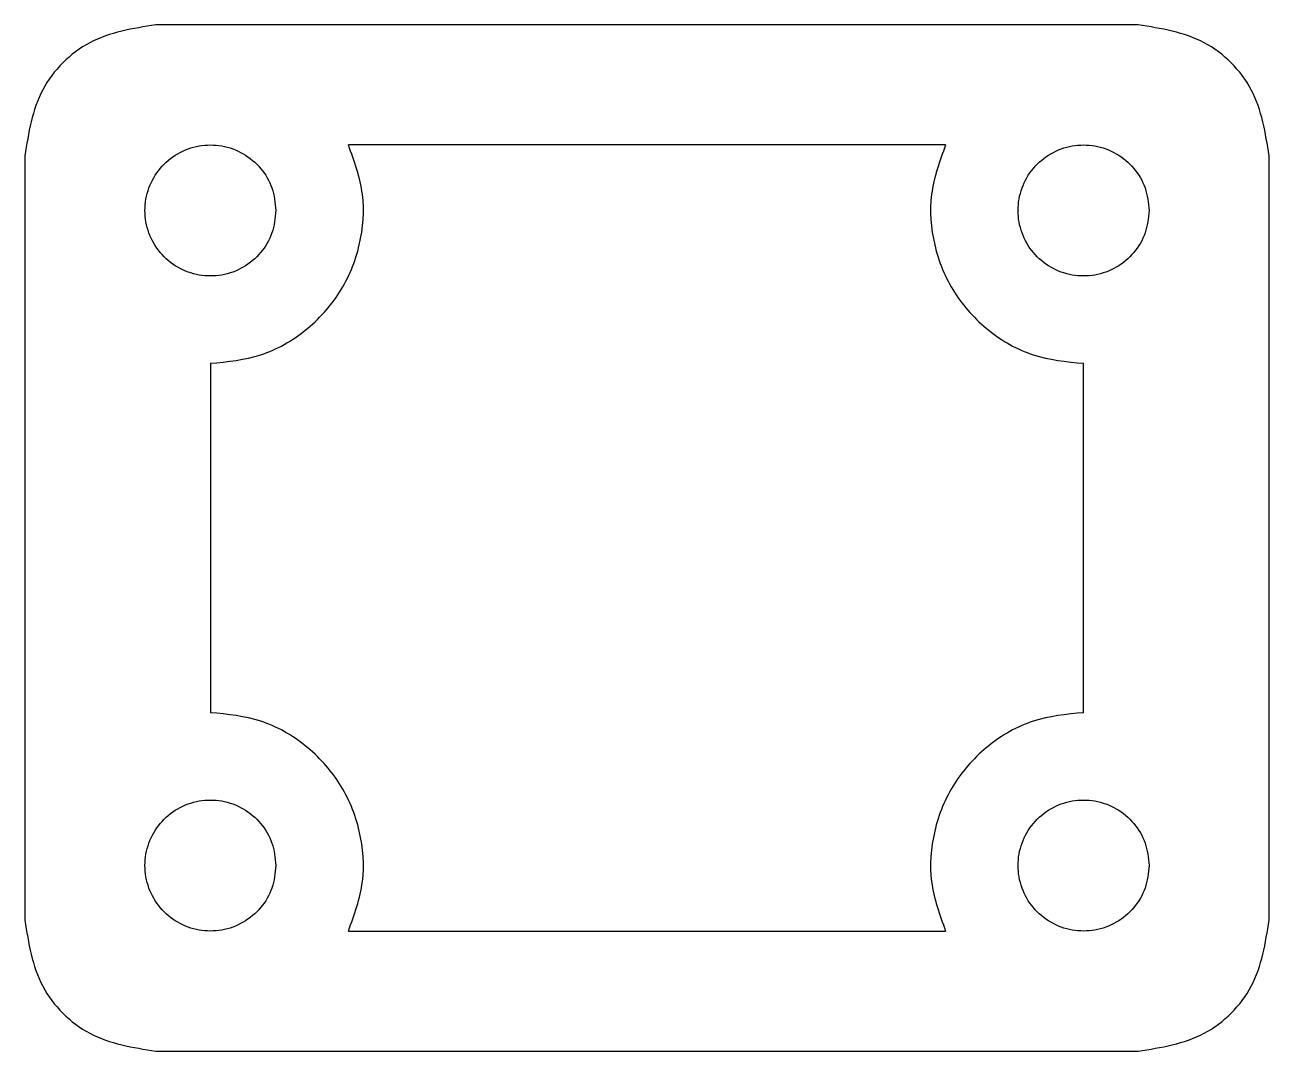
# Model space of a CAD drawing. Extents: x -28.5 to 28.5, y -23.5 to 23.5.
import ezdxf

# ---------------------------------------------------------------- set-up
doc = ezdxf.new("R2010")
doc.units = 0
doc.layers.get('0').update_dxf_attribs({"linetype": 'CONTINUOUS'})

msp = doc.modelspace()

# ---------------------------------------------------------------- linework, layer by layer
at = {"color": 7}
for p, q in [((22.5, 23.5), (-22.5, 23.5)), ((13.675445, 18), (-13.675445, 18)), ((-28.5, 17.5), (-28.5, -17.5)), ((28.5, -17.5), (28.5, 17.5)), ((-17, 15), (-17, 15)), ((23, 15), (23, 15)), ((-20, 8), (-20, -8)), ((20, -8), (20, 8)), ((-17, -15), (-17, -15)), ((23, -15), (23, -15)), ((-13.675445, -18), (13.675445, -18)), ((-22.5, -23.5), (22.5, -23.5))]:
    msp.add_line(p, q, dxfattribs=at)
for points, knots in [([(-22.5, 23.5), (-23.551355, 23.334969), (-25.622882, 23.009802), (-28.009802, 20.622882), (-28.334969, 18.551355), (-28.5, 17.5)], [0, 0, 0, 0, 3.137155, 6.181263, 9.318418, 9.318418, 9.318418, 9.318418]), ([(28.5, 17.5), (28.334969, 18.551355), (28.009802, 20.622882), (25.622882, 23.009802), (23.551355, 23.334969), (22.5, 23.5)], [0, 0, 0, 0, 3.137155, 6.181263, 9.318418, 9.318418, 9.318418, 9.318418]), ([(-17, 15), (-17.035844, 15.350744), (-17.107019, 16.047212), (-17.659219, 16.967605), (-18.467733, 17.651894), (-19.468926, 18.014817), (-20.531304, 18.014817), (-21.531094, 17.651894), (-22.345208, 16.967605), (-22.876605, 16.047212), (-23.062142, 15), (-22.876605, 13.952788), (-22.345208, 13.032395), (-21.531094, 12.348106), (-20.531304, 11.985183), (-19.468926, 11.985183), (-18.467733, 12.348106), (-17.659219, 13.032395), (-17.107019, 13.952788), (-17.035844, 14.649256), (-17, 15)], [0, 0, 0, 0, 1.046892, 2.078802, 3.125694, 4.172587, 5.204496, 6.251389, 7.298281, 8.330191, 9.377083, 10.423975, 11.455885, 12.502777, 13.549669, 14.581579, 15.628471, 16.675364, 17.707273, 18.754166, 18.754166, 18.754166, 18.754166]), ([(-20, 8), (-19.213345, 8.077233), (-17.650492, 8.230671), (-15.565053, 9.424176), (-13.968473, 11.185327), (-13.061507, 13.38263), (-12.876926, 15.778342), (-13.408087, 17.256151), (-13.675445, 18)], [0, 0, 0, 0, 2.348739, 4.666254, 7.014992, 9.363731, 11.681246, 14.029984, 14.029984, 14.029984, 14.029984]), ([(13.675445, 18), (13.408087, 17.256151), (12.876926, 15.778342), (13.061507, 13.38263), (13.968473, 11.185327), (15.565053, 9.424176), (17.650492, 8.230671), (19.213345, 8.077233), (20, 8)], [0, 0, 0, 0, 2.348739, 4.666254, 7.014992, 9.363731, 11.681246, 14.029984, 14.029984, 14.029984, 14.029984]), ([(23, 15), (22.964156, 15.350744), (22.892981, 16.047212), (22.340781, 16.967605), (21.532267, 17.651894), (20.531074, 18.014817), (19.468696, 18.014817), (18.468905, 17.651894), (17.654792, 16.967605), (17.123395, 16.047212), (16.937858, 15), (17.123395, 13.952788), (17.654792, 13.032395), (18.468905, 12.348106), (19.468696, 11.985183), (20.531074, 11.985183), (21.532267, 12.348106), (22.340781, 13.032395), (22.892981, 13.952788), (22.964156, 14.649256), (23, 15)], [0, 0, 0, 0, 1.046892, 2.078802, 3.125694, 4.172587, 5.204496, 6.251389, 7.298281, 8.330191, 9.377083, 10.423975, 11.455885, 12.502777, 13.549669, 14.581579, 15.628471, 16.675364, 17.707273, 18.754166, 18.754166, 18.754166, 18.754166]), ([(-13.675445, -18), (-13.408087, -17.256151), (-12.876926, -15.778342), (-13.061507, -13.382629), (-13.968473, -11.185327), (-15.565053, -9.424176), (-17.650492, -8.230671), (-19.213345, -8.077232), (-20, -8)], [0, 0, 0, 0, 2.348739, 4.666254, 7.014992, 9.363731, 11.681246, 14.029984, 14.029984, 14.029984, 14.029984]), ([(20, -8), (19.213345, -8.077232), (17.650492, -8.230671), (15.565053, -9.424176), (13.968473, -11.185327), (13.061507, -13.382629), (12.876926, -15.778342), (13.408087, -17.256151), (13.675445, -18)], [0, 0, 0, 0, 2.348739, 4.666254, 7.014992, 9.363731, 11.681246, 14.029984, 14.029984, 14.029984, 14.029984]), ([(-17, -15), (-17.035844, -14.649256), (-17.107019, -13.952788), (-17.659219, -13.032395), (-18.467733, -12.348106), (-19.468926, -11.985183), (-20.531304, -11.985183), (-21.531094, -12.348106), (-22.345208, -13.032395), (-22.876605, -13.952788), (-23.062142, -15), (-22.876605, -16.047212), (-22.345208, -16.967605), (-21.531094, -17.651894), (-20.531304, -18.014817), (-19.468926, -18.014817), (-18.467733, -17.651894), (-17.659219, -16.967605), (-17.107019, -16.047212), (-17.035844, -15.350744), (-17, -15)], [0, 0, 0, 0, 1.046892, 2.078802, 3.125694, 4.172587, 5.204496, 6.251389, 7.298281, 8.330191, 9.377083, 10.423975, 11.455885, 12.502777, 13.549669, 14.581579, 15.628471, 16.675364, 17.707273, 18.754166, 18.754166, 18.754166, 18.754166]), ([(23, -15), (22.964156, -14.649256), (22.892981, -13.952788), (22.340781, -13.032395), (21.532267, -12.348106), (20.531074, -11.985183), (19.468696, -11.985183), (18.468905, -12.348106), (17.654792, -13.032395), (17.123395, -13.952788), (16.937858, -15), (17.123395, -16.047212), (17.654792, -16.967605), (18.468905, -17.651894), (19.468696, -18.014817), (20.531074, -18.014817), (21.532267, -17.651894), (22.340781, -16.967605), (22.892981, -16.047212), (22.964156, -15.350744), (23, -15)], [0, 0, 0, 0, 1.046892, 2.078802, 3.125694, 4.172587, 5.204496, 6.251389, 7.298281, 8.330191, 9.377083, 10.423975, 11.455885, 12.502777, 13.549669, 14.581579, 15.628471, 16.675364, 17.707273, 18.754166, 18.754166, 18.754166, 18.754166]), ([(-28.5, -17.5), (-28.334969, -18.551355), (-28.009802, -20.622882), (-25.622882, -23.009802), (-23.551355, -23.334969), (-22.5, -23.5)], [0, 0, 0, 0, 3.137155, 6.181262, 9.318417, 9.318417, 9.318417, 9.318417]), ([(22.5, -23.5), (23.551355, -23.334969), (25.622882, -23.009802), (28.009802, -20.622882), (28.334969, -18.551355), (28.5, -17.5)], [0, 0, 0, 0, 3.137155, 6.181262, 9.318417, 9.318417, 9.318417, 9.318417])]:
    msp.add_open_spline(points, degree=3, knots=knots, dxfattribs=at)

doc.saveas('drawing.dxf')
